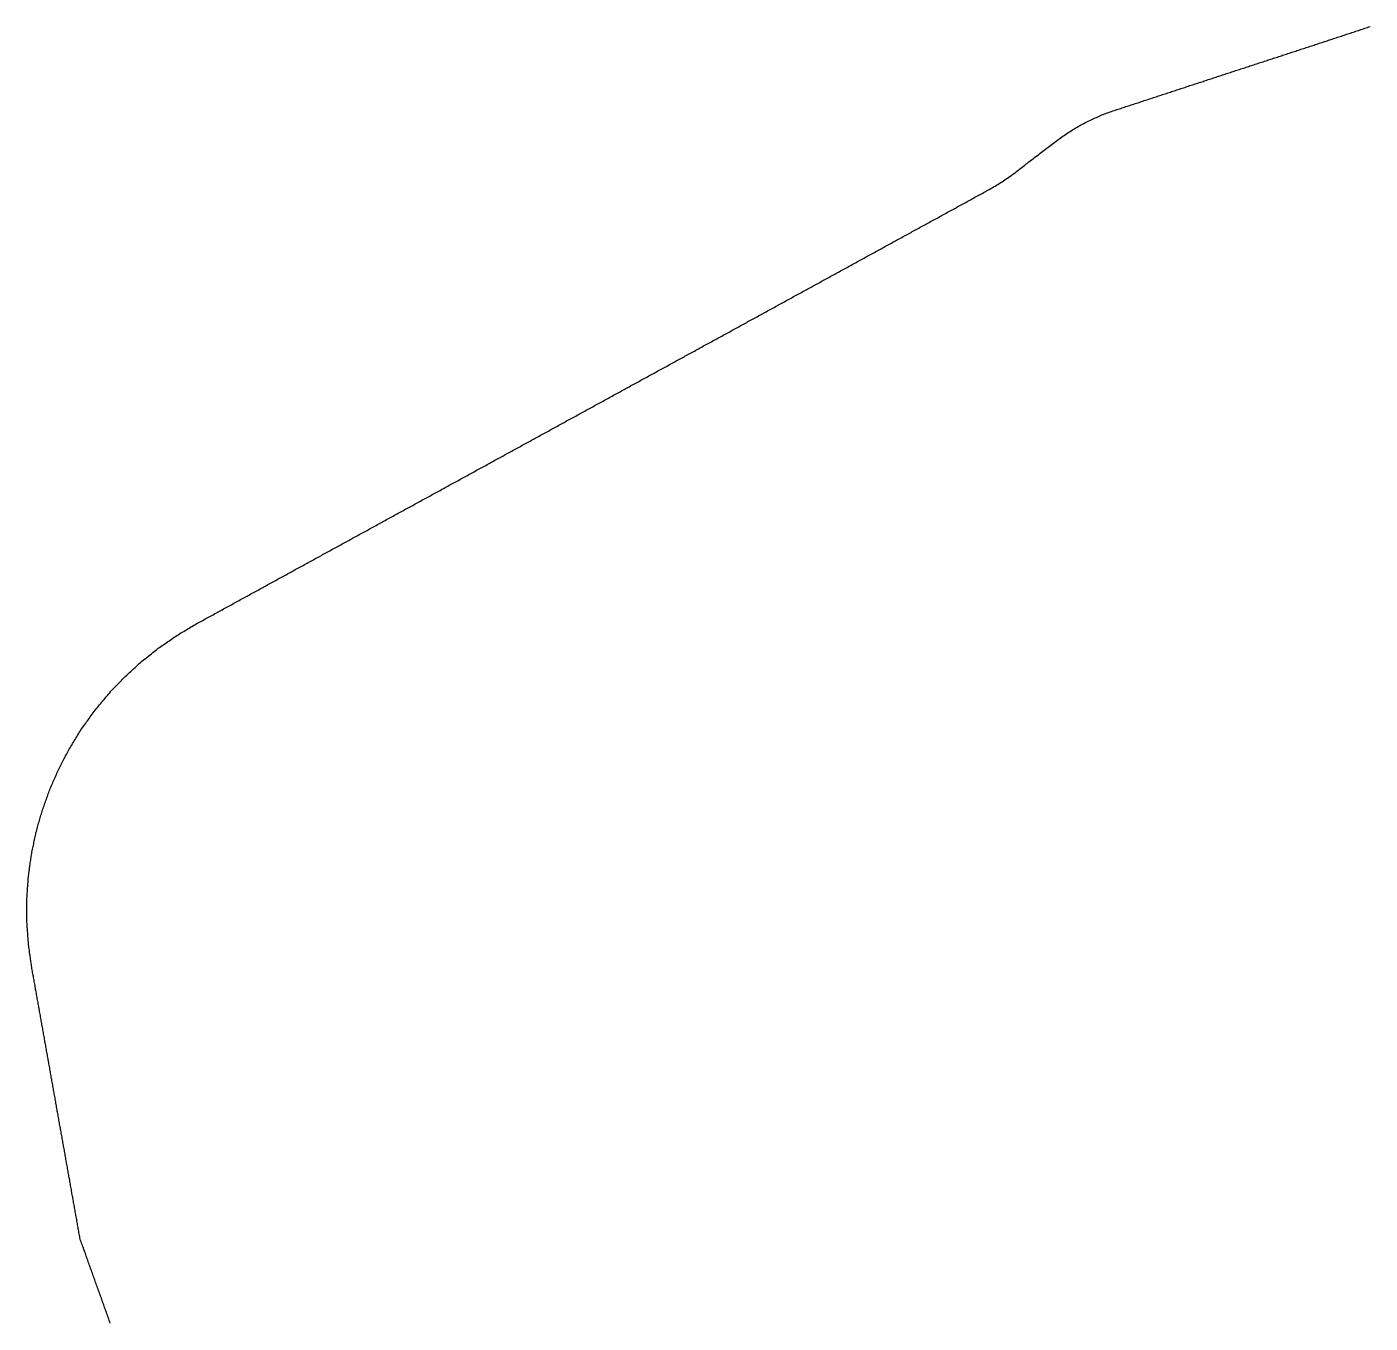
# Model space of a CAD drawing. Extents: x 228933 to 262058, y 2069083 to 2108827.
# Drawn here: x 228933 to 249532, y 2069083 to 2088955 of the extents above; entities that cross this region are included whole.
import ezdxf

# ---------------------------------------------------------------- set-up
doc = ezdxf.new("R2010")
doc.units = 0
doc.layers.add('DEM_20px_m', color=1, linetype='CONTINUOUS')

msp = doc.modelspace()

# ---------------------------------------------------------------- linework, layer by layer
at = {"layer": 'DEM_20px_m', "color": 7}
msp.add_polyline3d([(230212, 2069083, 51), (230205, 2069103, 50), (230197, 2069124, 50), (230190, 2069144, 48), (230183, 2069164, 45), (230176, 2069184, 45), (230168, 2069204, 48), (230161, 2069224, 52), (230154, 2069244, 55), (230147, 2069264, 54), (230140, 2069284, 50), (230132, 2069305, 50), (230125, 2069325, 48), (230118, 2069345, 43), (230111, 2069365, 40), (230104, 2069385, 42), (230096, 2069405, 39), (230089, 2069425, 35), (230082, 2069445, 35), (230075, 2069465, 34), (230068, 2069486, 35), (230060, 2069506, 31), (230053, 2069526, 33), (230046, 2069546, 35), (230039, 2069566, 35), (230031, 2069586, 33), (230024, 2069606, 34), (230017, 2069626, 32), (230010, 2069646, 29), (230003, 2069667, 33), (229995, 2069687, 31), (229988, 2069707, 30), (229981, 2069727, 35), (229974, 2069747, 37), (229967, 2069767, 42), (229959, 2069787, 40), (229952, 2069807, 43), (229945, 2069827, 45), (229938, 2069848, 43), (229931, 2069868, 44), (229923, 2069888, 42), (229916, 2069908, 45), (229909, 2069928, 45), (229902, 2069948, 42), (229894, 2069968, 40), (229887, 2069988, 41), (229880, 2070008, 40), (229873, 2070029, 40), (229866, 2070049, 40), (229858, 2070069, 40), (229851, 2070089, 40), (229844, 2070109, 38), (229837, 2070129, 35), (229830, 2070149, 35), (229822, 2070169, 33), (229815, 2070189, 32), (229808, 2070210, 35), (229801, 2070230, 36), (229794, 2070250, 35), (229786, 2070270, 35), (229779, 2070290, 35), (229772, 2070310, 35), (229765, 2070330, 35), (229757, 2070350, 35), (229750, 2070370, 35), (229747, 2070390, 35), (229743, 2070411, 34), (229740, 2070431, 32), (229736, 2070451, 30), (229732, 2070471, 30), (229729, 2070491, 30), (229725, 2070511, 30), (229722, 2070531, 30), (229718, 2070551, 32), (229715, 2070571, 32), (229711, 2070591, 30), (229707, 2070611, 31), (229704, 2070631, 35), (229700, 2070651, 35), (229697, 2070671, 35), (229693, 2070691, 35), (229690, 2070711, 35), (229686, 2070731, 35), (229682, 2070751, 33), (229679, 2070771, 35), (229675, 2070791, 36), (229672, 2070811, 35), (229668, 2070832, 35), (229665, 2070852, 35), (229661, 2070872, 35), (229657, 2070892, 34), (229654, 2070912, 33), (229650, 2070932, 32), (229647, 2070952, 31), (229643, 2070972, 30), (229640, 2070992, 30), (229636, 2071012, 26), (229632, 2071032, 23), (229629, 2071052, 18), (229625, 2071072, 15), (229622, 2071092, 15), (229618, 2071112, 13), (229615, 2071132, 11), (229611, 2071152, 10), (229607, 2071172, 10), (229604, 2071192, 9), (229600, 2071212, 8), (229597, 2071233, 6), (229593, 2071253, 5), (229590, 2071273, 5), (229586, 2071293, 5), (229583, 2071313, 5), (229579, 2071333, 5), (229575, 2071353, 5), (229572, 2071373, 5), (229568, 2071393, 5), (229565, 2071413, 5), (229561, 2071433, 5), (229558, 2071453, 5), (229554, 2071473, 5), (229550, 2071493, 5), (229547, 2071513, 5), (229543, 2071533, 5), (229540, 2071553, 4), (229536, 2071573, 4), (229533, 2071593, 3), (229529, 2071613, 3), (229525, 2071633, 2), (229522, 2071654, 2), (229518, 2071674, 1), (229515, 2071694, 1), (229511, 2071714, 0), (229508, 2071734, 0), (229504, 2071754, -1), (229500, 2071774, -1), (229497, 2071794, -2), (229493, 2071814, -2), (229490, 2071834, -3), (229486, 2071854, -3), (229483, 2071874, -3), (229479, 2071894, -4), (229475, 2071914, -4), (229472, 2071934, -5), (229468, 2071954, -5), (229465, 2071974, -5), (229461, 2071994, -5), (229458, 2072014, -5), (229454, 2072034, -5), (229450, 2072054, -5), (229447, 2072075, -5), (229443, 2072095, -5), (229440, 2072115, -5), (229436, 2072135, -5), (229433, 2072155, -5), (229429, 2072175, -5), (229425, 2072195, -5), (229422, 2072215, -6), (229418, 2072235, -6), (229415, 2072255, -6), (229411, 2072275, -6), (229408, 2072295, -6), (229404, 2072315, -7), (229400, 2072335, -7), (229397, 2072355, -7), (229393, 2072375, -8), (229390, 2072395, -8), (229386, 2072415, -8), (229383, 2072435, -9), (229379, 2072455, -9), (229375, 2072476, -9), (229372, 2072496, -10), (229368, 2072516, -10), (229365, 2072536, -10), (229361, 2072556, -10), (229358, 2072576, -10), (229354, 2072596, -10), (229350, 2072616, -10), (229347, 2072636, -10), (229343, 2072656, -10), (229340, 2072676, -10), (229336, 2072696, -10), (229333, 2072716, -10), (229329, 2072736, -10), (229325, 2072756, -10), (229322, 2072776, -10), (229318, 2072796, -10), (229315, 2072816, -10), (229311, 2072836, -10), (229308, 2072856, -10), (229304, 2072876, -10), (229301, 2072897, -10), (229297, 2072917, -10), (229293, 2072937, -10), (229290, 2072957, -10), (229286, 2072977, -10), (229283, 2072997, -10), (229279, 2073017, -10), (229276, 2073037, -11), (229272, 2073057, -11), (229268, 2073077, -11), (229265, 2073097, -11), (229261, 2073117, -11), (229258, 2073137, -11), (229254, 2073157, -12), (229251, 2073177, -12), (229247, 2073197, -12), (229243, 2073217, -12), (229240, 2073237, -12), (229236, 2073257, -12), (229233, 2073277, -12), (229229, 2073297, -12), (229226, 2073318, -13), (229222, 2073338, -13), (229218, 2073358, -13), (229215, 2073378, -13), (229211, 2073398, -13), (229208, 2073418, -13), (229204, 2073438, -13), (229201, 2073458, -13), (229197, 2073478, -14), (229193, 2073498, -14), (229190, 2073518, -14), (229186, 2073538, -14), (229183, 2073558, -14), (229179, 2073578, -14), (229176, 2073598, -14), (229172, 2073618, -15), (229168, 2073638, -15), (229165, 2073658, -15), (229161, 2073678, -15), (229158, 2073698, -15), (229154, 2073719, -15), (229151, 2073739, -15), (229147, 2073759, -16), (229143, 2073779, -16), (229140, 2073799, -16), (229136, 2073819, -16), (229133, 2073839, -16), (229129, 2073859, -16), (229126, 2073879, -16), (229122, 2073899, -17), (229118, 2073919, -17), (229115, 2073939, -17), (229111, 2073959, -17), (229108, 2073979, -17), (229104, 2073999, -17), (229101, 2074019, -17), (229097, 2074039, -18), (229093, 2074059, -18), (229090, 2074079, -18), (229086, 2074099, -18), (229083, 2074119, -18), (229079, 2074140, -18), (229076, 2074160, -18), (229072, 2074180, -18), (229068, 2074200, -18), (229065, 2074220, -19), (229061, 2074240, -19), (229058, 2074260, -19), (229054, 2074280, -19), (229051, 2074300, -19), (229047, 2074320, -19), (229043, 2074340, -19), (229040, 2074360, -19), (229036, 2074380, -19), (229033, 2074400, -20), (229029, 2074420, -20), (229026, 2074440, -20), (229022, 2074460, -20), (229018, 2074480, -20), (229015, 2074500, -20), (229011, 2074520, -20), (229008, 2074540, -20), (229008, 2074540, -20), (229005, 2074561, -20), (229002, 2074581, -20), (228999, 2074601, -20), (228996, 2074621, -20), (228993, 2074641, -20), (228991, 2074661, -20), (228988, 2074682, -20), (228985, 2074702, -20), (228982, 2074722, -20), (228979, 2074742, -21), (228976, 2074762, -21), (228973, 2074782, -21), (228971, 2074802, -21), (228968, 2074823, -21), (228965, 2074843, -21), (228962, 2074863, -21), (228959, 2074883, -21), (228958, 2074903, -21), (228956, 2074924, -22), (228955, 2074944, -22), (228953, 2074964, -22), (228952, 2074984, -22), (228950, 2075005, -22), (228949, 2075025, -22), (228947, 2075045, -22), (228946, 2075066, -22), (228944, 2075086, -22), (228943, 2075106, -22), (228941, 2075127, -22), (228940, 2075147, -22), (228938, 2075167, -22), (228937, 2075187, -23), (228936, 2075208, -23), (228934, 2075228, -23), (228934, 2075248, -23), (228934, 2075269, -23), (228934, 2075289, -23), (228934, 2075309, -23), (228934, 2075330, -23), (228934, 2075350, -23), (228934, 2075371, -23), (228934, 2075391, -23), (228934, 2075411, -23), (228933, 2075432, -23), (228933, 2075452, -23), (228933, 2075472, -23), (228933, 2075493, -23), (228933, 2075513, -24), (228933, 2075533, -24), (228933, 2075554, -24), (228933, 2075574, -24), (228934, 2075594, -24), (228936, 2075615, -24), (228937, 2075635, -24), (228938, 2075655, -24), (228940, 2075676, -24), (228941, 2075696, -24), (228942, 2075716, -24), (228944, 2075736, -24), (228945, 2075757, -24), (228947, 2075777, -24), (228948, 2075797, -24), (228949, 2075818, -24), (228951, 2075838, -24), (228952, 2075858, -24), (228953, 2075879, -24), (228955, 2075899, -24), (228956, 2075919, -24), (228959, 2075939, -24), (228961, 2075960, -24), (228964, 2075980, -24), (228967, 2076000, -25), (228970, 2076020, -25), (228972, 2076040, -25), (228975, 2076060, -25), (228978, 2076081, -25), (228981, 2076101, -25), (228983, 2076121, -25), (228986, 2076141, -25), (228989, 2076161, -25), (228992, 2076181, -25), (228994, 2076202, -25), (228997, 2076222, -25), (229000, 2076242, -25), (229003, 2076262, -25), (229007, 2076283, -26), (229011, 2076304, -26), (229016, 2076326, -26), (229020, 2076347, -26), (229025, 2076368, -26), (229029, 2076389, -26), (229033, 2076410, -26), (229038, 2076431, -26), (229042, 2076453, -26), (229047, 2076474, -26), (229051, 2076495, -27), (229055, 2076516, -27), (229060, 2076537, -27), (229064, 2076558, -27), (229069, 2076580, -27), (229073, 2076601, -27), (229079, 2076622, -28), (229085, 2076642, -28), (229091, 2076663, -28), (229096, 2076684, -28), (229102, 2076705, -28), (229108, 2076726, -29), (229114, 2076747, -30), (229120, 2076767, -30), (229126, 2076788, -30), (229131, 2076809, -30), (229137, 2076830, -29), (229143, 2076851, -29), (229149, 2076871, -29), (229155, 2076892, -29), (229161, 2076913, -29), (229167, 2076934, -29), (229174, 2076954, -29), (229181, 2076975, -29), (229188, 2076995, -29), (229196, 2077015, -29), (229203, 2077036, -29), (229210, 2077056, -29), (229217, 2077076, -29), (229225, 2077097, -29), (229232, 2077117, -29), (229239, 2077138, -29), (229247, 2077158, -29), (229254, 2077178, -29), (229261, 2077199, -29), (229268, 2077219, -29), (229276, 2077239, -29), (229283, 2077260, -29), (229292, 2077281, -29), (229301, 2077302, -30), (229311, 2077323, -30), (229320, 2077344, -30), (229329, 2077365, -30), (229338, 2077386, -30), (229348, 2077408, -30), (229357, 2077429, -30), (229366, 2077450, -30), (229375, 2077471, -30), (229385, 2077492, -30), (229394, 2077513, -30), (229403, 2077534, -30), (229412, 2077556, -30), (229422, 2077577, -31), (229432, 2077597, -31), (229443, 2077618, -31), (229454, 2077638, -31), (229464, 2077658, -31), (229475, 2077679, -31), (229486, 2077699, -31), (229496, 2077720, -31), (229507, 2077740, -31), (229518, 2077761, -31), (229528, 2077781, -32), (229539, 2077802, -32), (229550, 2077822, -32), (229560, 2077842, -32), (229571, 2077863, -32), (229582, 2077883, -32), (229595, 2077904, -32), (229608, 2077925, -32), (229621, 2077946, -32), (229633, 2077968, -32), (229646, 2077989, -32), (229659, 2078010, -32), (229672, 2078031, -32), (229685, 2078052, -32), (229698, 2078073, -32), (229711, 2078094, -32), (229724, 2078115, -32), (229737, 2078136, -32), (229750, 2078157, -33), (229763, 2078178, -33), (229777, 2078198, -33), (229792, 2078218, -33), (229806, 2078238, -33), (229820, 2078259, -33), (229835, 2078279, -33), (229849, 2078299, -33), (229863, 2078319, -33), (229878, 2078339, -33), (229892, 2078359, -33), (229906, 2078379, -33), (229921, 2078399, -33), (229935, 2078419, -33), (229949, 2078440, -33), (229964, 2078460, -33), (229981, 2078480, -33), (229998, 2078501, -34), (230015, 2078521, -34), (230031, 2078542, -34), (230048, 2078562, -34), (230065, 2078583, -34), (230082, 2078604, -34), (230099, 2078624, -34), (230116, 2078645, -34), (230133, 2078665, -34), (230150, 2078686, -34), (230167, 2078706, -34), (230184, 2078727, -34), (230204, 2078748, -34), (230223, 2078769, -34), (230243, 2078790, -34), (230263, 2078810, -34), (230283, 2078831, -34), (230303, 2078852, -34), (230323, 2078873, -34), (230342, 2078894, -34), (230362, 2078915, -34), (230382, 2078936, -34), (230402, 2078957, -34), (230422, 2078978, -35), (230443, 2078997, -35), (230464, 2079017, -35), (230485, 2079036, -35), (230507, 2079056, -35), (230528, 2079075, -35), (230549, 2079095, -35), (230570, 2079114, -36), (230592, 2079134, -36), (230613, 2079154, -36), (230634, 2079173, -36), (230655, 2079193, -36), (230676, 2079212, -36), (230697, 2079229, -36), (230718, 2079245, -37), (230739, 2079262, -37), (230760, 2079278, -37), (230780, 2079295, -37), (230801, 2079312, -37), (230822, 2079328, -37), (230843, 2079345, -37), (230864, 2079362, -37), (230884, 2079378, -37), (230905, 2079395, -38), (230926, 2079411, -38), (230947, 2079428, -38), (230967, 2079442, -38), (230987, 2079456, -38), (231008, 2079470, -38), (231028, 2079484, -38), (231048, 2079498, -38), (231069, 2079512, -38), (231089, 2079526, -39), (231109, 2079540, -39), (231130, 2079554, -39), (231150, 2079569, -39), (231170, 2079583, -39), (231191, 2079597, -39), (231211, 2079611, -39), (231231, 2079625, -39), (231253, 2079637, -39), (231274, 2079650, -39), (231295, 2079663, -40), (231316, 2079675, -40), (231338, 2079688, -40), (231359, 2079700, -40), (231380, 2079713, -40), (231401, 2079726, -40), (231423, 2079738, -40), (231444, 2079751, -40), (231465, 2079763, -40), (231486, 2079776, -40), (231508, 2079789, -41), (231529, 2079801, -41), (231549, 2079812, -41), (231569, 2079823, -41), (231589, 2079834, -41), (231609, 2079845, -41), (231629, 2079856, -41), (231649, 2079867, -41), (231669, 2079878, -41), (231689, 2079889, -41), (231709, 2079900, -42), (231729, 2079911, -42), (231749, 2079922, -42), (231769, 2079933, -42), (231789, 2079944, -42), (231809, 2079955, -42), (231829, 2079966, -42), (231849, 2079977, -42), (231869, 2079988, -42), (231889, 2079999, -42), (231909, 2080009, -43), (231929, 2080020, -43), (231949, 2080031, -43), (231969, 2080042, -43), (231989, 2080053, -43), (232009, 2080064, -43), (232029, 2080075, -43), (232049, 2080086, -43), (232069, 2080097, -43), (232089, 2080108, -44), (232109, 2080119, -44), (232129, 2080130, -44), (232149, 2080141, -44), (232169, 2080152, -44), (232189, 2080163, -44), (232209, 2080174, -44), (232229, 2080185, -44), (232249, 2080196, -44), (232269, 2080207, -45), (232289, 2080218, -45), (232309, 2080229, -45), (232329, 2080240, -45), (232349, 2080250, -45), (232369, 2080261, -45), (232389, 2080272, -45), (232409, 2080283, -45), (232429, 2080294, -45), (232449, 2080305, -45), (232469, 2080316, -45), (232489, 2080327, -46), (232509, 2080338, -46), (232529, 2080349, -46), (232549, 2080360, -46), (232569, 2080371, -46), (232589, 2080382, -46), (232609, 2080393, -46), (232629, 2080404, -46), (232649, 2080415, -46), (232669, 2080426, -46), (232689, 2080437, -46), (232709, 2080448, -46), (232729, 2080459, -46), (232749, 2080470, -46), (232769, 2080481, -46), (232789, 2080492, -47), (232809, 2080502, -47), (232829, 2080513, -47), (232849, 2080524, -47), (232869, 2080535, -47), (232889, 2080546, -47), (232909, 2080557, -47), (232929, 2080568, -47), (232949, 2080579, -47), (232969, 2080590, -47), (232989, 2080601, -47), (233009, 2080612, -48), (233029, 2080623, -48), (233049, 2080634, -48), (233069, 2080645, -48), (233089, 2080656, -48), (233109, 2080667, -48), (233129, 2080678, -48), (233149, 2080689, -48), (233169, 2080700, -48), (233189, 2080711, -48), (233209, 2080722, -48), (233229, 2080733, -48), (233249, 2080743, -48), (233269, 2080754, -48), (233289, 2080765, -48), (233309, 2080776, -48), (233329, 2080787, -48), (233349, 2080798, -49), (233369, 2080809, -49), (233389, 2080820, -49), (233409, 2080831, -49), (233429, 2080842, -49), (233449, 2080853, -49), (233469, 2080864, -49), (233489, 2080875, -49), (233509, 2080886, -49), (233529, 2080897, -49), (233549, 2080908, -49), (233569, 2080919, -49), (233589, 2080930, -50), (233609, 2080941, -50), (233629, 2080952, -50), (233649, 2080963, -50), (233669, 2080974, -50), (233689, 2080985, -50), (233709, 2080995, -50), (233729, 2081006, -50), (233749, 2081017, -50), (233769, 2081028, -50), (233789, 2081039, -50), (233809, 2081050, -50), (233829, 2081061, -50), (233849, 2081072, -50), (233869, 2081083, -51), (233889, 2081094, -51), (233909, 2081105, -51), (233929, 2081116, -51), (233949, 2081127, -51), (233969, 2081138, -51), (233989, 2081149, -51), (234009, 2081160, -51), (234029, 2081171, -51), (234049, 2081182, -51), (234069, 2081193, -51), (234089, 2081204, -51), (234109, 2081215, -52), (234129, 2081226, -52), (234149, 2081236, -52), (234169, 2081247, -52), (234189, 2081258, -52), (234209, 2081269, -52), (234229, 2081280, -52), (234249, 2081291, -52), (234269, 2081302, -52), (234289, 2081313, -52), (234309, 2081324, -52), (234329, 2081335, -52), (234349, 2081346, -52), (234369, 2081357, -53), (234389, 2081368, -53), (234409, 2081379, -53), (234429, 2081390, -53), (234449, 2081401, -53), (234469, 2081412, -53), (234489, 2081423, -53), (234509, 2081434, -53), (234529, 2081445, -53), (234549, 2081456, -53), (234569, 2081467, -53), (234589, 2081478, -53), (234609, 2081488, -54), (234629, 2081499, -54), (234649, 2081510, -54), (234670, 2081521, -54), (234690, 2081532, -54), (234710, 2081543, -54), (234730, 2081554, -54), (234750, 2081565, -54), (234770, 2081576, -54), (234790, 2081587, -54), (234810, 2081598, -54), (234830, 2081609, -55), (234850, 2081620, -55), (234870, 2081631, -55), (234890, 2081642, -55), (234910, 2081653, -55), (234930, 2081664, -55), (234950, 2081675, -55), (234970, 2081686, -55), (234990, 2081697, -55), (235010, 2081708, -55), (235030, 2081719, -55), (235050, 2081729, -56), (235070, 2081740, -56), (235090, 2081751, -56), (235110, 2081762, -56), (235130, 2081773, -56), (235150, 2081784, -56), (235170, 2081795, -56), (235190, 2081806, -56), (235210, 2081817, -56), (235230, 2081828, -56), (235250, 2081839, -56), (235270, 2081850, -56), (235290, 2081861, -56), (235310, 2081872, -56), (235330, 2081883, -56), (235350, 2081894, -56), (235370, 2081905, -56), (235390, 2081916, -56), (235410, 2081927, -57), (235430, 2081938, -57), (235450, 2081949, -57), (235470, 2081960, -57), (235490, 2081971, -57), (235510, 2081981, -57), (235530, 2081992, -57), (235550, 2082003, -57), (235570, 2082014, -57), (235590, 2082025, -57), (235610, 2082036, -57), (235630, 2082047, -57), (235650, 2082058, -57), (235670, 2082069, -57), (235690, 2082080, -57), (235710, 2082091, -57), (235730, 2082102, -57), (235750, 2082113, -57), (235770, 2082124, -57), (235790, 2082135, -57), (235810, 2082146, -57), (235830, 2082157, -57), (235850, 2082168, -57), (235870, 2082179, -57), (235890, 2082190, -57), (235910, 2082201, -57), (235930, 2082212, -57), (235950, 2082223, -58), (235970, 2082233, -58), (235990, 2082244, -58), (236010, 2082255, -58), (236030, 2082266, -58), (236050, 2082277, -58), (236070, 2082288, -58), (236090, 2082299, -58), (236110, 2082310, -58), (236130, 2082321, -58), (236150, 2082332, -58), (236170, 2082343, -58), (236190, 2082354, -58), (236210, 2082365, -58), (236230, 2082376, -58), (236250, 2082387, -58), (236270, 2082398, -58), (236290, 2082409, -58), (236310, 2082420, -58), (236330, 2082431, -58), (236350, 2082442, -58), (236370, 2082453, -58), (236390, 2082464, -58), (236410, 2082474, -58), (236430, 2082485, -58), (236450, 2082496, -59), (236470, 2082507, -59), (236490, 2082518, -59), (236510, 2082529, -59), (236530, 2082540, -59), (236550, 2082551, -59), (236570, 2082562, -59), (236590, 2082573, -59), (236610, 2082584, -59), (236630, 2082595, -59), (236650, 2082606, -59), (236670, 2082617, -59), (236690, 2082628, -59), (236710, 2082639, -59), (236730, 2082650, -59), (236750, 2082661, -59), (236770, 2082672, -59), (236790, 2082683, -59), (236810, 2082694, -59), (236830, 2082705, -59), (236850, 2082716, -59), (236870, 2082726, -59), (236890, 2082737, -59), (236910, 2082748, -60), (236930, 2082759, -60), (236950, 2082770, -60), (236970, 2082781, -60), (236990, 2082792, -60), (237010, 2082803, -60), (237030, 2082814, -60), (237050, 2082825, -60), (237070, 2082836, -60), (237090, 2082847, -60), (237110, 2082858, -60), (237130, 2082869, -60), (237150, 2082880, -60), (237170, 2082891, -60), (237190, 2082902, -60), (237210, 2082913, -60), (237230, 2082924, -60), (237250, 2082935, -60), (237270, 2082946, -60), (237290, 2082957, -61), (237310, 2082967, -61), (237330, 2082978, -61), (237350, 2082989, -61), (237370, 2083000, -61), (237390, 2083011, -61), (237410, 2083022, -61), (237430, 2083033, -61), (237450, 2083044, -61), (237470, 2083055, -61), (237490, 2083066, -61), (237510, 2083077, -61), (237530, 2083088, -61), (237550, 2083099, -61), (237570, 2083110, -61), (237590, 2083121, -61), (237610, 2083132, -61), (237630, 2083143, -61), (237650, 2083154, -61), (237670, 2083165, -61), (237690, 2083176, -61), (237710, 2083187, -62), (237730, 2083198, -62), (237750, 2083209, -62), (237770, 2083219, -62), (237790, 2083230, -62), (237810, 2083241, -62), (237830, 2083252, -62), (237850, 2083263, -62), (237870, 2083274, -62), (237890, 2083285, -62), (237910, 2083296, -62), (237930, 2083307, -62), (237950, 2083318, -62), (237970, 2083329, -62), (237990, 2083340, -62), (238010, 2083351, -62), (238030, 2083362, -63), (238050, 2083373, -63), (238070, 2083384, -63), (238090, 2083395, -63), (238110, 2083406, -63), (238130, 2083417, -63), (238150, 2083428, -63), (238170, 2083439, -63), (238190, 2083450, -63), (238210, 2083460, -63), (238230, 2083471, -63), (238250, 2083482, -63), (238270, 2083493, -63), (238290, 2083504, -63), (238310, 2083515, -63), (238330, 2083526, -64), (238350, 2083537, -63), (238370, 2083548, -64), (238390, 2083559, -64), (238410, 2083570, -64), (238430, 2083581, -64), (238450, 2083592, -64), (238470, 2083603, -64), (238490, 2083614, -64), (238510, 2083625, -64), (238530, 2083636, -64), (238550, 2083647, -64), (238570, 2083658, -64), (238590, 2083669, -64), (238610, 2083680, -64), (238630, 2083691, -64), (238650, 2083702, -64), (238670, 2083712, -64), (238690, 2083723, -64), (238710, 2083734, -64), (238730, 2083745, -65), (238750, 2083756, -65), (238770, 2083767, -65), (238790, 2083778, -65), (238810, 2083789, -65), (238830, 2083800, -65), (238850, 2083811, -65), (238870, 2083822, -65), (238890, 2083833, -65), (238910, 2083844, -65), (238930, 2083855, -65), (238950, 2083866, -65), (238970, 2083877, -65), (238990, 2083888, -66), (239010, 2083899, -66), (239030, 2083910, -66), (239050, 2083921, -66), (239070, 2083932, -66), (239090, 2083943, -66), (239110, 2083953, -66), (239130, 2083964, -66), (239150, 2083975, -66), (239170, 2083986, -66), (239190, 2083997, -66), (239210, 2084008, -66), (239230, 2084019, -66), (239250, 2084030, -67), (239270, 2084041, -67), (239290, 2084052, -67), (239310, 2084063, -67), (239330, 2084074, -67), (239351, 2084085, -67), (239371, 2084096, -67), (239391, 2084107, -67), (239411, 2084118, -67), (239431, 2084129, -67), (239451, 2084140, -67), (239471, 2084151, -67), (239491, 2084162, -67), (239511, 2084173, -67), (239531, 2084184, -67), (239551, 2084195, -67), (239571, 2084205, -68), (239591, 2084216, -68), (239611, 2084227, -68), (239631, 2084238, -68), (239651, 2084249, -68), (239671, 2084260, -68), (239691, 2084271, -68), (239711, 2084282, -68), (239731, 2084293, -68), (239751, 2084304, -68), (239771, 2084315, -68), (239791, 2084326, -68), (239811, 2084337, -68), (239831, 2084348, -68), (239851, 2084359, -68), (239871, 2084370, -69), (239891, 2084381, -69), (239911, 2084392, -69), (239931, 2084403, -69), (239951, 2084414, -69), (239971, 2084425, -69), (239991, 2084436, -69), (240011, 2084446, -69), (240031, 2084457, -69), (240051, 2084468, -69), (240071, 2084479, -69), (240091, 2084490, -70), (240111, 2084501, -70), (240131, 2084512, -70), (240151, 2084523, -70), (240171, 2084534, -70), (240191, 2084545, -70), (240211, 2084556, -70), (240231, 2084567, -70), (240251, 2084578, -70), (240271, 2084589, -70), (240291, 2084600, -70), (240311, 2084611, -70), (240331, 2084622, -70), (240351, 2084633, -70), (240371, 2084644, -70), (240391, 2084655, -70), (240411, 2084666, -70), (240431, 2084677, -70), (240451, 2084688, -70), (240471, 2084698, -70), (240491, 2084709, -71), (240511, 2084720, -71), (240531, 2084731, -71), (240551, 2084742, -71), (240571, 2084753, -71), (240591, 2084764, -71), (240611, 2084775, -71), (240631, 2084786, -72), (240651, 2084797, -71), (240671, 2084808, -72), (240691, 2084819, -72), (240711, 2084830, -72), (240731, 2084841, -72), (240751, 2084852, -72), (240771, 2084863, -72), (240791, 2084874, -72), (240811, 2084885, -72), (240831, 2084896, -72), (240851, 2084907, -72), (240871, 2084918, -72), (240891, 2084929, -72), (240911, 2084939, -72), (240931, 2084950, -72), (240951, 2084961, -72), (240971, 2084972, -72), (240991, 2084983, -73), (241011, 2084994, -73), (241031, 2085005, -73), (241051, 2085016, -73), (241071, 2085027, -73), (241091, 2085038, -73), (241111, 2085049, -73), (241131, 2085060, -73), (241151, 2085071, -73), (241171, 2085082, -74), (241191, 2085093, -74), (241211, 2085104, -74), (241231, 2085115, -74), (241251, 2085126, -74), (241271, 2085137, -74), (241291, 2085148, -74), (241311, 2085159, -74), (241331, 2085170, -74), (241351, 2085181, -74), (241371, 2085191, -74), (241391, 2085202, -74), (241411, 2085213, -74), (241431, 2085224, -75), (241451, 2085235, -75), (241471, 2085246, -75), (241491, 2085257, -75), (241511, 2085268, -75), (241531, 2085279, -75), (241551, 2085290, -75), (241571, 2085301, -75), (241591, 2085312, -75), (241611, 2085323, -75), (241631, 2085334, -75), (241651, 2085345, -75), (241671, 2085356, -75), (241691, 2085367, -75), (241711, 2085378, -76), (241731, 2085389, -76), (241751, 2085400, -76), (241771, 2085411, -76), (241791, 2085422, -76), (241811, 2085433, -76), (241831, 2085443, -76), (241851, 2085454, -76), (241871, 2085465, -76), (241891, 2085476, -76), (241911, 2085487, -76), (241931, 2085498, -76), (241951, 2085509, -76), (241971, 2085520, -76), (241991, 2085531, -76), (242011, 2085542, -77), (242031, 2085553, -77), (242051, 2085564, -77), (242071, 2085575, -77), (242091, 2085586, -77), (242111, 2085597, -77), (242131, 2085608, -77), (242151, 2085619, -77), (242171, 2085630, -77), (242191, 2085641, -77), (242211, 2085652, -78), (242231, 2085663, -78), (242251, 2085674, -78), (242271, 2085684, -78), (242291, 2085695, -78), (242311, 2085706, -78), (242331, 2085717, -78), (242351, 2085728, -78), (242371, 2085739, -78), (242391, 2085750, -78), (242411, 2085761, -79), (242431, 2085772, -79), (242451, 2085783, -79), (242471, 2085794, -79), (242491, 2085805, -79), (242511, 2085816, -79), (242531, 2085827, -79), (242551, 2085838, -79), (242571, 2085849, -79), (242591, 2085860, -79), (242611, 2085871, -79), (242631, 2085882, -79), (242651, 2085893, -79), (242671, 2085904, -79), (242691, 2085915, -79), (242711, 2085926, -79), (242731, 2085936, -79), (242751, 2085947, -80), (242771, 2085958, -80), (242791, 2085969, -80), (242811, 2085980, -80), (242831, 2085991, -80), (242851, 2086002, -80), (242871, 2086013, -80), (242891, 2086024, -80), (242911, 2086035, -80), (242931, 2086046, -80), (242951, 2086057, -80), (242971, 2086068, -80), (242991, 2086079, -80), (243011, 2086090, -80), (243031, 2086101, -80), (243051, 2086112, -80), (243071, 2086123, -81), (243091, 2086134, -81), (243111, 2086145, -81), (243131, 2086156, -81), (243151, 2086167, -81), (243171, 2086177, -81), (243191, 2086188, -81), (243211, 2086199, -81), (243231, 2086210, -81), (243251, 2086221, -82), (243271, 2086232, -82), (243291, 2086243, -82), (243311, 2086254, -82), (243331, 2086265, -82), (243351, 2086276, -82), (243371, 2086287, -82), (243391, 2086298, -82), (243411, 2086309, -82), (243431, 2086320, -82), (243451, 2086331, -83), (243471, 2086342, -83), (243491, 2086353, -83), (243511, 2086364, -83), (243531, 2086375, -83), (243551, 2086386, -83), (243571, 2086397, -83), (243591, 2086408, -83), (243611, 2086419, -83), (243631, 2086429, -83), (243651, 2086440, -84), (243671, 2086451, -84), (243691, 2086462, -84), (243691, 2086462, -84), (243713, 2086475, -84), (243736, 2086488, -84), (243758, 2086501, -84), (243780, 2086514, -84), (243802, 2086526, -84), (243824, 2086539, -85), (243845, 2086553, -85), (243867, 2086567, -85), (243888, 2086581, -85), (243909, 2086595, -85), (243931, 2086609, -86), (243952, 2086623, -86), (243973, 2086638, -86), (243993, 2086653, -86), (244014, 2086668, -86), (244035, 2086683, -87), (244055, 2086698, -87), (244076, 2086713, -87), (244096, 2086728, -87), (244116, 2086744, -87), (244137, 2086759, -87), (244157, 2086775, -87), (244177, 2086790, -87), (244197, 2086806, -88), (244218, 2086822, -88), (244238, 2086837, -88), (244258, 2086853, -88), (244278, 2086868, -88), (244299, 2086884, -88), (244319, 2086899, -88), (244341, 2086916, -88), (244363, 2086933, -88), (244385, 2086950, -88), (244407, 2086967, -88), (244429, 2086983, -89), (244451, 2087000, -88), (244473, 2087017, -89), (244493, 2087033, -89), (244513, 2087048, -89), (244533, 2087064, -89), (244554, 2087079, -89), (244574, 2087095, -89), (244594, 2087110, -89), (244614, 2087126, -89), (244635, 2087141, -89), (244655, 2087157, -89), (244675, 2087172, -89), (244695, 2087188, -89), (244716, 2087203, -90), (244716, 2087203, -90), (244736, 2087218, -90), (244757, 2087233, -90), (244777, 2087248, -90), (244798, 2087262, -90), (244819, 2087277, -90), (244839, 2087292, -90), (244860, 2087306, -90), (244880, 2087321, -90), (244902, 2087334, -90), (244923, 2087348, -90), (244945, 2087361, -90), (244967, 2087374, -90), (244988, 2087388, -91), (245010, 2087401, -91), (245031, 2087414, -91), (245053, 2087427, -91), (245075, 2087439, -91), (245097, 2087451, -91), (245120, 2087463, -91), (245142, 2087475, -91), (245165, 2087487, -92), (245187, 2087498, -92), (245209, 2087510, -92), (245232, 2087522, -92), (245252, 2087531, -92), (245273, 2087540, -92), (245294, 2087549, -92), (245314, 2087558, -92), (245335, 2087568, -93), (245355, 2087577, -93), (245376, 2087586, -93), (245396, 2087595, -93), (245417, 2087604, -93), (245438, 2087612, -93), (245459, 2087620, -93), (245480, 2087627, -94), (245501, 2087635, -94), (245523, 2087643, -94), (245544, 2087650, -94), (245565, 2087658, -94), (245586, 2087666, -94), (245607, 2087674, -94), (245627, 2087680, -94), (245647, 2087687, -95), (245667, 2087693, -95), (245687, 2087700, -95), (245707, 2087706, -95), (245727, 2087713, -95), (245747, 2087720, -95), (245767, 2087726, -95), (245787, 2087733, -95), (245807, 2087739, -95), (245827, 2087746, -96), (245847, 2087752, -96), (245867, 2087759, -96), (245887, 2087765, -97), (245907, 2087772, -97), (245927, 2087779, -97), (245948, 2087785, -97), (245968, 2087792, -97), (245988, 2087798, -97), (246008, 2087805, -98), (246028, 2087811, -98), (246048, 2087818, -98), (246068, 2087824, -99), (246088, 2087831, -99), (246108, 2087838, -99), (246128, 2087844, -99), (246148, 2087851, -99), (246168, 2087857, -100), (246188, 2087864, -100), (246208, 2087870, -100), (246228, 2087877, -100), (246248, 2087884, -100), (246268, 2087890, -100), (246288, 2087897, -100), (246308, 2087903, -100), (246328, 2087910, -100), (246348, 2087916, -100), (246368, 2087923, -100), (246388, 2087929, -100), (246408, 2087936, -100), (246428, 2087943, -100), (246448, 2087949, -100), (246468, 2087956, -100), (246488, 2087962, -100), (246508, 2087969, -100), (246528, 2087975, -100), (246548, 2087982, -100), (246568, 2087988, -100), (246588, 2087995, -100), (246608, 2088002, -100), (246628, 2088008, -100), (246648, 2088015, -100), (246668, 2088021, -100), (246688, 2088028, -100), (246708, 2088034, -100), (246728, 2088041, -100), (246748, 2088047, -100), (246768, 2088054, -100), (246788, 2088061, -100), (246808, 2088067, -100), (246829, 2088074, -100), (246849, 2088080, -100), (246869, 2088087, -100), (246889, 2088093, -100), (246909, 2088100, -100), (246929, 2088107, -100), (246949, 2088113, -100), (246969, 2088120, -100), (246989, 2088126, -100), (247009, 2088133, -100), (247029, 2088139, -100), (247049, 2088146, -100), (247069, 2088152, -100), (247089, 2088159, -100), (247109, 2088166, -100), (247129, 2088172, -100), (247149, 2088179, -100), (247169, 2088185, -100), (247189, 2088192, -100), (247209, 2088198, -100), (247229, 2088205, -100), (247249, 2088211, -100), (247269, 2088218, -100), (247289, 2088225, -100), (247309, 2088231, -100), (247329, 2088238, -100), (247349, 2088244, -100), (247369, 2088251, -100), (247389, 2088257, -100), (247409, 2088264, -100), (247429, 2088270, -100), (247449, 2088277, -100), (247469, 2088284, -100), (247489, 2088290, -100), (247509, 2088297, -100), (247529, 2088303, -101), (247549, 2088310, -101), (247569, 2088316, -101), (247589, 2088323, -101), (247609, 2088329, -101), (247629, 2088336, -101), (247649, 2088343, -101), (247669, 2088349, -101), (247689, 2088356, -101), (247709, 2088362, -101), (247730, 2088369, -101), (247750, 2088375, -101), (247770, 2088382, -101), (247790, 2088389, -102), (247810, 2088395, -102), (247830, 2088402, -102), (247850, 2088408, -102), (247870, 2088415, -102), (247890, 2088421, -102), (247910, 2088428, -102), (247930, 2088434, -103), (247950, 2088441, -103), (247970, 2088448, -103), (247990, 2088454, -103), (248010, 2088461, -103), (248030, 2088467, -103), (248050, 2088474, -103), (248070, 2088480, -104), (248090, 2088487, -104), (248110, 2088493, -104), (248130, 2088500, -104), (248150, 2088507, -104), (248170, 2088513, -104), (248190, 2088520, -105), (248210, 2088526, -105), (248230, 2088533, -105), (248250, 2088539, -105), (248270, 2088546, -105), (248290, 2088552, -105), (248310, 2088559, -105), (248330, 2088566, -105), (248350, 2088572, -105), (248370, 2088579, -105), (248390, 2088585, -105), (248410, 2088592, -105), (248430, 2088598, -105), (248450, 2088605, -105), (248470, 2088612, -105), (248490, 2088618, -105), (248510, 2088625, -105), (248530, 2088631, -105), (248550, 2088638, -105), (248570, 2088644, -105), (248590, 2088651, -105), (248610, 2088657, -105), (248631, 2088664, -105), (248651, 2088671, -105), (248671, 2088677, -105), (248691, 2088684, -105), (248711, 2088690, -105), (248731, 2088697, -105), (248751, 2088703, -105), (248771, 2088710, -105), (248791, 2088716, -105), (248811, 2088723, -105), (248831, 2088730, -105), (248851, 2088736, -105), (248871, 2088743, -105), (248891, 2088749, -105), (248911, 2088756, -105), (248931, 2088762, -105), (248951, 2088769, -105), (248971, 2088775, -105), (248991, 2088782, -105), (249011, 2088789, -105), (249031, 2088795, -105), (249051, 2088802, -105), (249071, 2088808, -105), (249091, 2088815, -105), (249111, 2088821, -105), (249131, 2088828, -105), (249151, 2088835, -105), (249171, 2088841, -105), (249191, 2088848, -105), (249211, 2088854, -105), (249231, 2088861, -105), (249251, 2088867, -105), (249271, 2088874, -105), (249291, 2088880, -106), (249311, 2088887, -105), (249331, 2088894, -105), (249351, 2088900, -105), (249371, 2088907, -106), (249391, 2088913, -106), (249411, 2088920, -106), (249431, 2088926, -106), (249451, 2088933, -106), (249471, 2088939, -106), (249491, 2088946, -107), (249512, 2088953, -107), (249532, 2088959, -107)], dxfattribs=at)

doc.saveas('drawing.dxf')
